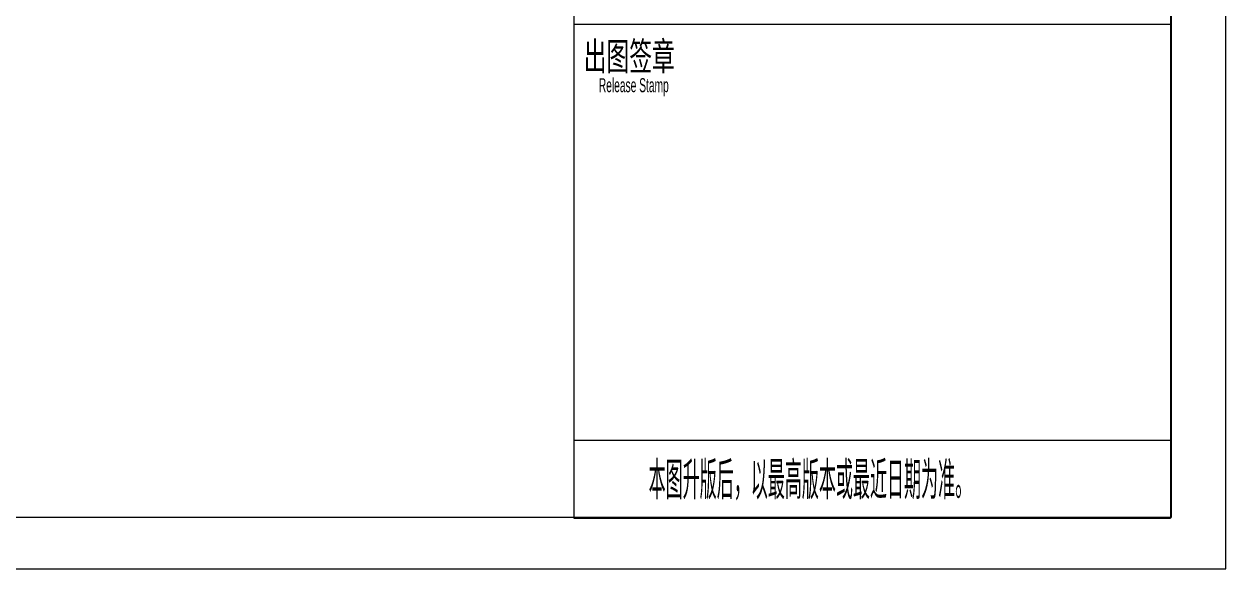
# Model space of a CAD drawing. Header units: millimetres. Extents: x 60 to 14975, y 125 to 10625.
# Drawn here: x 12251 to 14975, y 125 to 1360 of the extents above; entities that cross this region are included whole.
import ezdxf

# ---------------------------------------------------------------- set-up
doc = ezdxf.new("R2010")
doc.units = ezdxf.units.MM
doc.linetypes.add('XKITLINE00', pattern=[0])
doc.layers.add('DrawingSheet', color=5, linetype='Continuous', lineweight=0)
doc.layers.add('OtherObjectType', color=1, linetype='Continuous', lineweight=0)
doc.styles.add('$TD_AUDIT_GENERATED_(1E2)', font='ARIAL.TTF')

# ---------------------------------------------------------------- blocks, each defined once
blk = doc.blocks.new('*A3')
at = {"layer": 'DrawingSheet', "color": 5, "linetype": 'XKITLINE00', "lineweight": 0}
for p, q in [((14975, 125), (14975, 10625)), ((125, 125), (14975, 125))]:
    blk.add_line(p, q, dxfattribs=at)
blk = doc.blocks.new('*A5')
at = {"layer": 'OtherObjectType', "color": 7, "linetype": 'XKITLINE00', "lineweight": 0}
for p, q in [((14975, 125), (14975, 10625)), ((13497.5, 10507.4), (13497.5, 240)), ((14849.2, 10507.4), (14849.2, 240)), ((14850.8, 10508.7), (14850.8, 241.3)), ((13497.5, 1359.9), (14849.2, 1359.9)), ((13497.5, 416.6), (14849.2, 416.6)), ((14850.8, 241.3), (450.1, 241.3)), ((13497.5, 240), (14849.2, 240)), ((125, 125), (14975, 125))]:
    blk.add_line(p, q, dxfattribs=at)
at = {"layer": 'OtherObjectType', "color": 7, "style": '$TD_AUDIT_GENERATED_(1E2)'}
for s, height, width, p in [('\\M+5B3F6\\M+5CDBC\\M+5C7A9\\M+5D5C2', 63.567, 0.595, (13519.7, 1255)), ('Release Stamp', 31.784, 0.522006, (13553.9, 1205.5)), ('\\M+5B1BE\\M+5CDBC\\M+5C9FD\\M+5B0E6\\M+5BAF3\\M+5A3AC\\M+5D2D4\\M+5D7EE\\M+5B8DF\\M+5B0E6\\M+5B1BE\\M+5BBF2\\M+5D7EE\\M+5BDFC\\M+5C8D5\\M+5C6DA\\M+5CEAA\\M+5D7BC\\M+5A1A3', 75, 0.37715, (13666.7, 291.3))]:
    blk.add_text(s, height=height, dxfattribs=dict(at, width=width)).set_placement(p)

msp = doc.modelspace()

# ---------------------------------------------------------------- block references
at = {"lineweight": 0}
for name in ['*A3', '*A5']:
    msp.add_blockref(name, (0, 0), dxfattribs=at)

doc.saveas('drawing.dxf')
